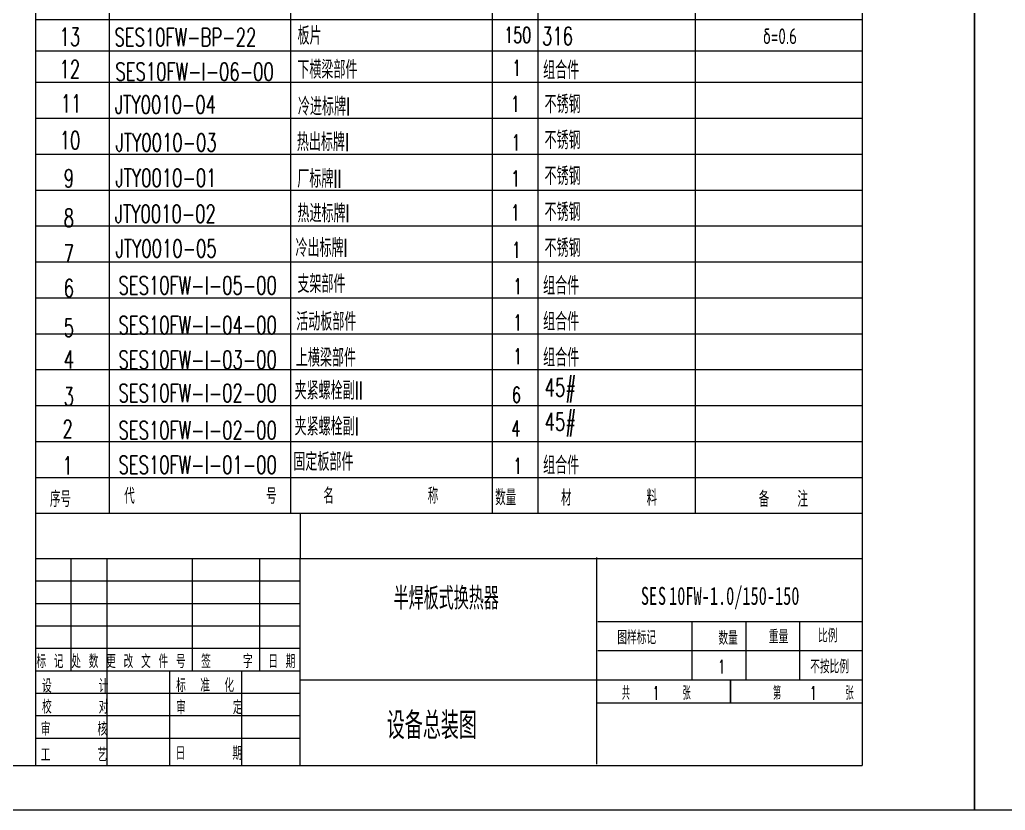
# Model space of a CAD drawing. Header units: millimetres. Extents: x -394 to 6212, y -2458 to 809.
# Drawn here: x 3623.1 to 3842.6, y -1936.1 to -1760 of the extents above; entities that cross this region are included whole.
import ezdxf

# ---------------------------------------------------------------- set-up
doc = ezdxf.new("R2010")
doc.units = ezdxf.units.MM
doc.header["$PDSIZE"] = -5
doc.layers.get('0').update_dxf_attribs({"lineweight": 18})
doc.layers.get('DEFPOINTS').update_dxf_attribs({"lineweight": 18})
for name, color, linetype, lineweight, true_color in [('1', 1, 'Continuous', 18, 0xff0000), ('2', 2, 'Continuous', 18, 0xffff00), ('3尺寸线', 2, 'Continuous', 18, 0xffff00)]:
    doc.layers.add(name, color=color, linetype=linetype, lineweight=lineweight, true_color=true_color)
doc.styles.add('HZ', font='txt.shx', dxfattribs={"width": 0.67, "bigfont": 'hztxt.shx'})
doc.styles.get("Standard").update_dxf_attribs({"font": 'txt.shx', "bigfont": 'gbcbig.shx'})
doc.styles.add('标准', font='', dxfattribs={"width": 0.667})
doc.styles.get('标准').set_extended_font_data('宋体')

msp = doc.modelspace()

# ---------------------------------------------------------------- linework, layer by layer
for p, q in [((3642.56342, -1925.97212), (3642.56342, -1879.97212)), ((3661.56342, -1904.97212), (3661.56342, -1879.97212)), ((3676.56342, -1904.97212), (3676.56342, -1879.97212)), ((3772.88893, -1906.97212), (3772.88893, -1893.97212)), ((3784.88893, -1906.97212), (3784.88893, -1893.97212)), ((3796.88893, -1906.97212), (3796.88893, -1893.97212)), ((3751.88893, -1900.44813), (3810.74256, -1900.44813)), ((3751.88893, -1900.44813), (3810.74256, -1900.44813)), ((3626.68019, -1904.97212), (3685.56342, -1904.97212)), ((3656.56342, -1925.97212), (3656.56342, -1904.97212)), ((3672.56342, -1925.97212), (3672.56342, -1904.97212)), ((3751.63631, -1906.97212), (3810.74256, -1906.97212)), ((3781.38893, -1906.97212), (3781.38893, -1912.08254)), ((3781.38893, -1911.97212), (3781.38893, -1906.97212)), ((3626.68019, -1909.97212), (3685.56342, -1909.97212)), ((3751.82678, -1912.08254), (3810.6739, -1912.08254)), ((3626.68019, -1914.97212), (3685.56342, -1914.97212)), ((3626.68019, -1920.02401), (3685.56342, -1920.02401))]:
    msp.add_line(p, q)
at = {"layer": '1'}
for p, q in [((3810.74256, -1526.0524), (3810.74256, -1926.0524)), ((3626.68019, -1925.97212), (3626.68019, -1682.97212)), ((3626.68019, -1879.97212), (3810.80492, -1879.97212)), ((3685.56342, -1925.97212), (3685.56342, -1879.97212)), ((3751.63631, -1925.7682), (3751.63631, -1879.7682)), ((3751.88893, -1893.97212), (3810.74256, -1893.97212)), ((3685.56342, -1906.97212), (3751.63631, -1906.97212)), ((3251.74256, -1926.0524), (3810.74256, -1926.0524))]:
    msp.add_line(p, q, dxfattribs=at)
at = {"layer": '2'}
for p, q in [((3835.74256, -1516.0524), (3835.74256, -1936.0524)), ((3835.74256, -1516.0524), (3835.74256, -1936.0524)), ((3835.74256, -1516.0524), (3835.74256, -1936.0524)), ((3634.56342, -1904.97212), (3634.56342, -1879.97212)), ((3626.68019, -1884.97212), (3685.56342, -1884.97212)), ((3626.68019, -1884.97212), (3685.56342, -1884.97212)), ((3626.68019, -1884.97212), (3685.56342, -1884.97212)), ((3626.68019, -1884.97212), (3685.56342, -1884.97212)), ((3626.68019, -1884.97212), (3685.56342, -1884.97212)), ((3626.68019, -1884.97212), (3685.56342, -1884.97212)), ((3626.68019, -1884.97212), (3685.56342, -1884.97212)), ((3626.68019, -1884.97212), (3685.56342, -1884.97212)), ((3630.80492, -1884.97212), (3685.56342, -1884.97212)), ((3626.68019, -1889.97212), (3685.56342, -1889.97212)), ((3626.68019, -1889.97212), (3685.56342, -1889.97212)), ((3626.68019, -1889.97212), (3685.56342, -1889.97212)), ((3626.68019, -1894.97212), (3685.56342, -1894.97212)), ((3626.68019, -1899.97212), (3685.56342, -1899.97212))]:
    msp.add_line(p, q, dxfattribs=at)
at = {"layer": '2', "ltscale": 20}
for p, q in [((3643.04669, -1682.97212), (3643.04669, -1783.97212)), ((3810.80492, -1759.97212), (3626.68019, -1759.97212)), ((3810.80492, -1789.97212), (3626.68019, -1789.97212)), ((3810.80492, -1797.97212), (3626.68019, -1797.97212)), ((3810.80492, -1805.97212), (3626.68019, -1805.97212)), ((3810.80492, -1813.97212), (3626.68019, -1813.97212))]:
    msp.add_line(p, q, dxfattribs=at)
at = {"layer": '2', "linetype": 'Continuous'}
for p, q in [((3683.40334, -1682.97212), (3683.40334, -1869.97212)), ((3728.30842, -1682.97212), (3728.30842, -1869.97212)), ((3738.48195, -1682.97212), (3738.48195, -1869.97212)), ((3773.57197, -1682.97212), (3773.57197, -1869.97212)), ((3643.04669, -1764.97212), (3643.04669, -1869.97212)), ((3810.80492, -1766.97212), (3626.68019, -1766.97212)), ((3810.80492, -1766.97212), (3626.68019, -1766.97212)), ((3773.57197, -1766.97212), (3773.57197, -1869.97212)), ((3773.57197, -1766.97212), (3773.57197, -1869.97212)), ((3810.80492, -1773.97212), (3626.68019, -1773.97212)), ((3810.80492, -1781.97212), (3626.68019, -1781.97212)), ((3810.80492, -1821.97212), (3626.68019, -1821.97212)), ((3810.80492, -1829.97212), (3626.68019, -1829.97212)), ((3810.80492, -1837.97212), (3626.68019, -1837.97212)), ((3810.80492, -1845.97212), (3626.68019, -1845.97212)), ((3810.80492, -1853.97212), (3626.68019, -1853.97212)), ((3810.80492, -1861.97212), (3626.68019, -1861.97212)), ((3810.80492, -1869.97212), (3626.68019, -1869.97212)), ((3685.56342, -1869.97212), (3685.56342, -1879.97212))]:
    msp.add_line(p, q, dxfattribs=at)
at = {"layer": '3尺寸线'}
for points in [[(3835.74256, -1936.0524), (3241.74256, -1936.0524), (3241.74256, -1516.0524), (3835.74256, -1516.0524)], [(4429.74256, -1936.0524), (3835.74256, -1936.0524), (3835.74256, -1516.0524), (4429.74256, -1516.0524)]]:
    msp.add_lwpolyline(points, close=True, dxfattribs=at)
at = {"layer": 'DEFPOINTS', "color": 0, "linetype": 'ByBlock'}
msp.add_point((3810.74256, -1895.4524), dxfattribs=at)
msp.add_point((3810.74256, -1895.4524), dxfattribs=at)
msp.add_point((3810.74256, -1895.4524), dxfattribs=at)
msp.add_point((3810.74256, -1895.4524), dxfattribs=at)

# ---------------------------------------------------------------- texts
at = {"width": 0.67}
for s, p in [('SES10FW-BP-22', (3644.20647, -1765.85814)), ('SES10FW-I-06-00', (3644.42023, -1773.53561)), ('JTY0010-04', (3644.3009, -1780.86596)), ('JTY0010-03', (3644.46029, -1789.30346)), ('JTY0010-01', (3644.4073, -1797.18855)), ('JTY0010-02', (3644.26726, -1805.20326)), ('JTY0010-05', (3644.45313, -1812.91428)), ('SES10FW-I-05-00', (3645.10966, -1821.14211)), ('SES10FW-I-04-00', (3645.10966, -1829.99261)), ('SES10FW-I-03-00', (3645.10966, -1837.70061)), ('SES10FW-I-02-00', (3645.10966, -1845.12361)), ('SES10FW-I-02-00', (3645.10966, -1853.40311)), ('SES10FW-I-01-00', (3645.10966, -1861.11161))]:
    msp.add_text(s, height=4, dxfattribs=at).set_placement(p)
for s, height, style, width, p in [('半焊板式换热器', 5, 'HZ', 0.67, (3706.37758, -1891.34692)), ('SE', 4, '标准', 0.667, (3761.46279, -1890.29424)), ('S', 4, '标准', 0.667, (3765.25728, -1890.29424)), ('10FW-1.0/150-150', 4, '标准', 0.667, (3767.74328, -1890.29424)), ('图样标记      ', 3, 'HZ', 0.6, (3756.21491, -1899.05726)), ('       数量     ', 3, 'HZ', 0.6, (3766.52145, -1899.19118)), ('      重量      ', 3, 'HZ', 0.6, (3779.51454, -1898.88596)), ('  比例', 3, 'HZ', 0.6, (3797.72226, -1898.66364)), ('标 记 处 数 更 改 文 件 号  签   字  日 期', 3, 'HZ', 0.65, (3626.83138, -1904.38886)), ('1', 3, 'HZ', 0.6, (3778.66382, -1905.55992)), ('不按比例', 3, 'HZ', 0.6, (3799.17173, -1905.55435)), ('设      计', 3, 'HZ', 0.6, (3628.07044, -1909.85675)), ('标  准  化', 3, 'HZ', 0.6, (3657.94534, -1909.71942)), ('共    1    张              第     1     张', 3, 'HZ', 0.45, (3757.20589, -1911.42518)), ('校      对', 3, 'HZ', 0.6, (3628.07044, -1914.51268)), ('审      定', 3, 'HZ', 0.6, (3657.94534, -1914.65162)), ('审      核', 3, 'HZ', 0.6, (3627.79386, -1919.44488)), ('工      艺', 3, 'HZ', 0.6, (3627.77544, -1925.20587)), ('日      期', 3, 'HZ', 0.6, (3657.84502, -1924.8515))]:
    msp.add_text(s, height=height, dxfattribs=dict(style=style, width=width)).set_placement(p)
at = {"layer": '2', "style": 'HZ', "width": 0.67}
msp.add_text('设备总装图', height=6, dxfattribs=at).set_placement((3704.85095, -1920.18739))
at = {"layer": '2', "insert": (3631.9617, -1765.77259), "char_height": 4, "width": 7.6571429, "attachment_point": 7}
msp.add_mtext('\\T1;{\\W0.67;13}', dxfattribs=at)
at = {"layer": '2', "ltscale": 20, "attachment_point": 7, "style": 'HZ'}
for s, insert, char_height, width in [('板片  ', (3684.98184, -1765.52528), 4, 26.4171429), ('150', (3731.01575, -1765.12173), 3.5, 10.05)]:
    msp.add_mtext(s, dxfattribs=dict(at, insert=insert, char_height=char_height, width=width))
at = {"layer": '2', "linetype": 'Continuous', "attachment_point": 7, "style": 'HZ'}
for s, insert, char_height, width in [('316', (3739.44167, -1765.60839), 4, 11.4857143), ('\\T1;12', (3631.9617, -1773.00162), 4, 7.6571429), ('\\T1;下横梁部件', (3684.9353, -1773.09776), 4, 20.1), ('\\T1;1', (3732.77727, -1772.46168), 3.5, 3.35), ('\\T1;组合件', (3739.68444, -1773.2141), 4, 12.06), ('\\T1;11', (3632.23433, -1780.65381), 4, 7.6571429), ('\\T1;冷进标牌I', (3685.06362, -1781.31411), 4, 17.7454286), ('\\T1;1', (3732.4969, -1780.46168), 3.5, 3.35), ('\\T1;不锈钢', (3740.00073, -1780.81561), 4, 12.127), ('\\T1;热出标牌I', (3684.82987, -1789.22823), 4, 17.6784286), ('\\T1;不锈钢', (3740.00073, -1788.81561), 4, 12.127), ('\\T1;10', (3632.00245, -1788.81185), 4, 7.6571429), ('\\T1;1', (3732.66556, -1789.06979), 3.5, 3.35), ('\\T1;9', (3632.90385, -1797.29725), 4, 3.8285714), ('\\T1;厂标牌II', (3684.92768, -1797.40918), 4, 15.1898571), ('\\T1;不锈钢', (3740.00073, -1796.81561), 4, 12.127), ('\\T1;1', (3732.54354, -1797.10261), 3.5, 3.35), ('\\T1;8', (3632.90385, -1806.11132), 4, 3.8285714), ('\\T1;热进标牌I', (3684.96779, -1805.11185), 4, 17.7454286), ('\\T1;1', (3732.49266, -1804.68936), 3.5, 3.35), ('\\T1;不锈钢', (3740.00073, -1804.81561), 4, 12.127), ('\\T1;冷出标牌I', (3684.51732, -1812.81072), 4, 17.6784286), ('\\T1;不锈钢', (3740.00073, -1812.81561), 4, 12.127), ('\\T1;7', (3632.90385, -1814.07243), 4, 3.8285714), ('\\T1;1', (3732.70993, -1812.99676), 3.5, 3.35), ('\\T1;支架部件', (3684.94157, -1820.80636), 4, 16.08), ('\\T1;1', (3733.00108, -1821.12043), 3.5, 3.35), ('\\T1;组合件', (3739.68444, -1821.2141), 4, 12.06), ('\\T1;6', (3632.90385, -1821.7492), 4, 3.8285714), ('\\T1;活动板部件', (3684.69049, -1829.2231), 4, 20.1), ('\\T1;1', (3733.00108, -1829.16193), 3.5, 3.35), ('\\T1;组合件', (3739.68444, -1829.2141), 4, 12.06), ('\\T1;5', (3632.90385, -1830.56327), 4, 3.8285714), ('\\T1;上横梁部件', (3684.60508, -1837.26766), 4, 20.1), ('\\T1;组合件', (3739.68444, -1837.2141), 4, 12.06), ('\\T1;4', (3632.90385, -1837.67139), 4, 3.8285714), ('\\T1;1', (3733.00108, -1836.70043), 3.5, 3.35), ('\\T1;45#', (3740.02546, -1845.20091), 4, 11.6771429), ('\\T1;夹紧螺栓副II', (3684.317, -1844.57332), 4, 23.2298571), ('\\T1;6', (3732.72808, -1845.26335), 3.5, 3.35), ('\\T1;3', (3632.90385, -1845.91682), 4, 3.8285714), ('\\T1;夹紧螺栓副I', (3684.317, -1852.57332), 4, 21.6984286), ('\\T1;45#', (3740.02547, -1852.82969), 4, 11.6771429), ('\\T1;2', (3632.61914, -1853.1258), 4, 3.8285714), ('\\T1;4', (3732.61894, -1852.7634), 3.5, 3.35), ('\\T1;固定板部件', (3684.04907, -1860.44433), 4, 20.1), ('\\T1;组合件', (3739.68444, -1861.2141), 4, 12.06), ('\\T1;1', (3632.61914, -1861.27037), 4, 3.8285714), ('\\T1;1', (3733.00108, -1861.11593), 3.5, 3.35), ('\\T1;序号', (3629.83353, -1868.5073), 3.5, 7.035), ('\\T1;代              号 ', (3646.38371, -1867.80763), 3.5, 59.7975), ('\\T1;名          称', (3690.73331, -1867.75963), 3.5, 42.21), ('\\T1;数量', (3729.01605, -1868.13768), 3.5, 7.035), ('\\T1;材        料', (3743.67413, -1868.18843), 3.5, 35.175), ('\\T1;备   注', (3787.71133, -1868.48976), 3.5, 17.7340625)]:
    msp.add_mtext(s, dxfattribs=dict(at, insert=insert, char_height=char_height, width=width))
at = {"layer": '2', "ltscale": 0.5, "insert": (3788.63972, -1765.392), "char_height": 3.5, "width": 16.1663269, "attachment_point": 7, "style": 'HZ'}
msp.add_mtext('\\T1;δ=0.6', dxfattribs=at)

doc.saveas('drawing.dxf')
